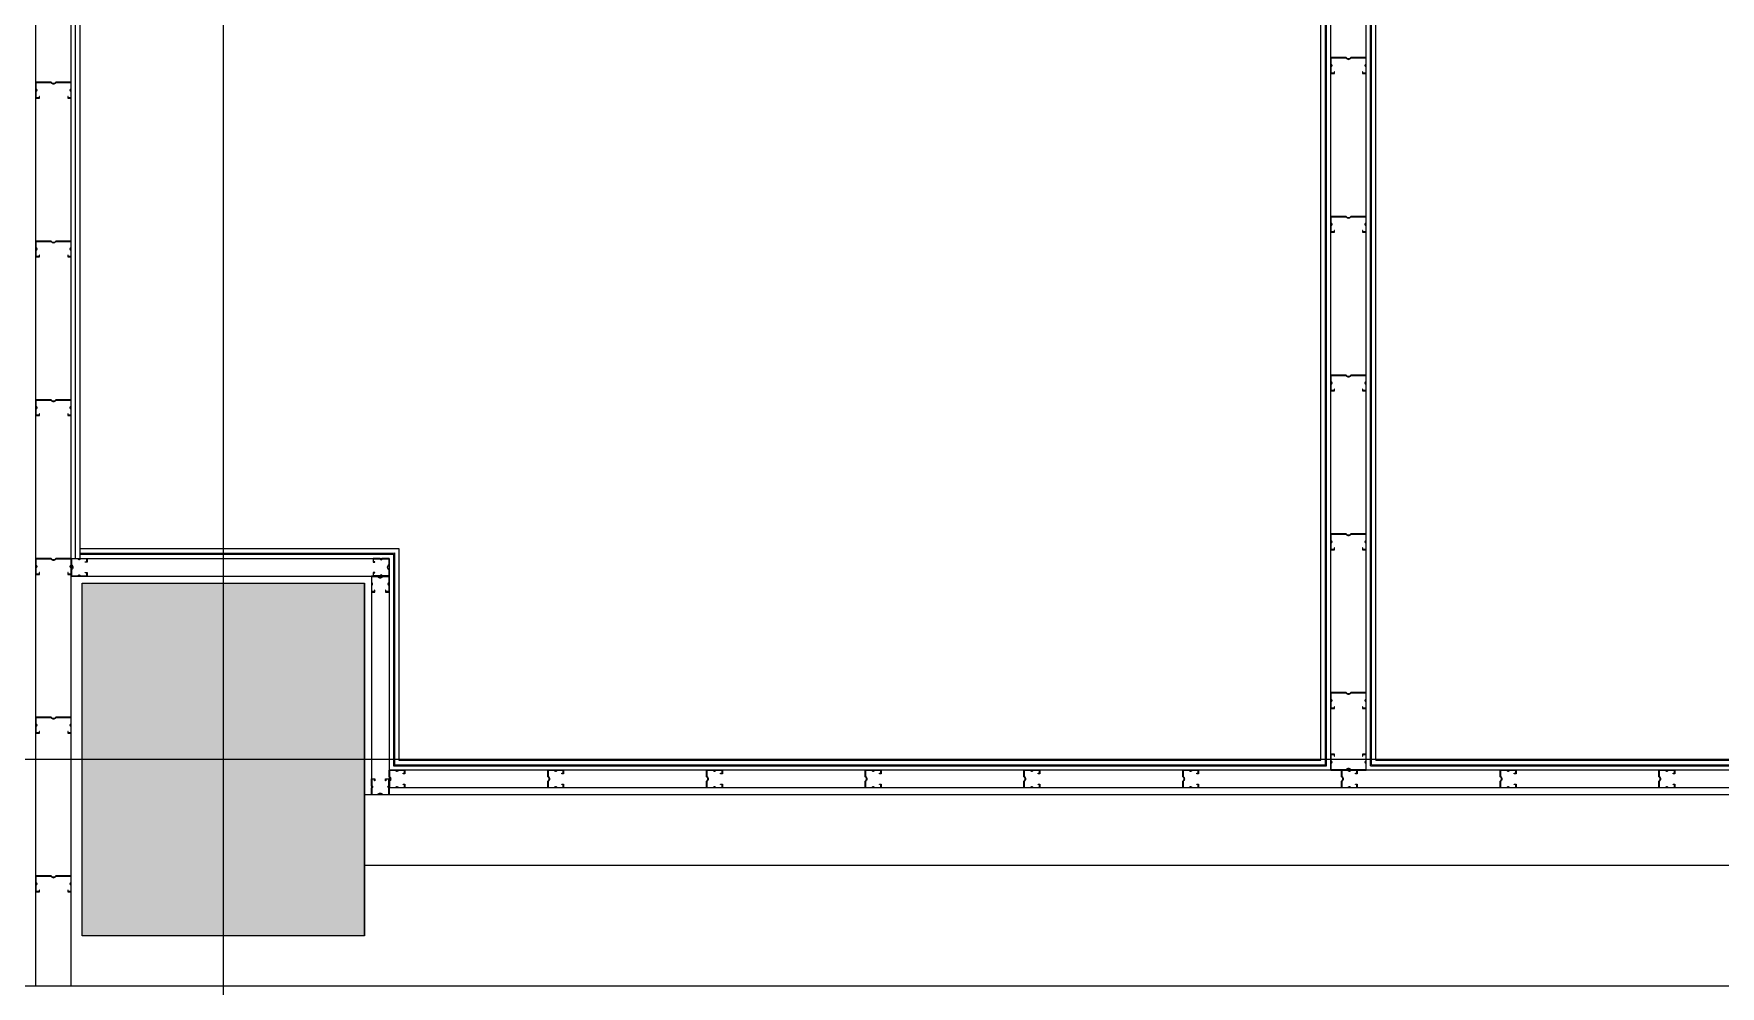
# Model space of a CAD drawing. Header units: metres. Extents: x 630750 to 860239, y 578133 to 726633.
# Drawn here: x 753967 to 758748, y 632268 to 634968 of the extents above; entities that cross this region are included whole.
import ezdxf

# ---------------------------------------------------------------- set-up
doc = ezdxf.new("R2010")
doc.units = ezdxf.units.M
doc.header["$LTSCALE"] = 300
doc.linetypes.add('업무시설_xr-base$0$CONTINOUS', pattern=[0])
for name, color, linetype in [('002mp-SYM', 3, 'Continuous'), ('A-CEN-1', 1, 'Continuous'), ('A-CON', 2, 'Continuous'), ('A-WAL-BLK', 3, 'Continuous'), ('A-WALL-CONC', 2, 'Continuous'), ('KUK-DRYWALL', 4, 'Continuous'), ('KUK-WALL-DRYWALL', 4, 'Continuous'), ('KUK-WALL-FIN 1', 30, 'Continuous'), ('KUK-석고보드', 201, 'Continuous')]:
    doc.layers.add(name, color=color, linetype=linetype)

# ---------------------------------------------------------------- blocks, each defined once
blk = doc.blocks.new('con1')
at = {"layer": 'A-WALL-CONC', "linetype": '업무시설_xr-base$0$CONTINOUS'}
h = blk.add_hatch(color=253, dxfattribs=at)
h.dxf.hatch_style = 1
h.paths.add_polyline_path([(-302595.9, -253222.2), (-301895.9, -253222.2), (-301895.9, -253922.2), (-302595.9, -253922.2)])
h.paths.add_polyline_path([(-384245.9, -253222.2), (-383545.9, -253222.2), (-383545.9, -253922.2), (-384245.9, -253922.2)])
h.paths.add_polyline_path([(-335095.9, -253172.2), (-334295.9, -253172.2), (-334295.9, -253972.2), (-335095.9, -253972.2)])
h.paths.add_polyline_path([(-354895.9, -253172.2), (-354095.9, -253172.2), (-354095.9, -253972.2), (-354895.9, -253972.2)])
h.paths.add_polyline_path([(-374695.9, -253172.2), (-373895.9, -253172.2), (-373895.9, -253972.2), (-374695.9, -253972.2)])
h.paths.add_polyline_path([(-325195.9, -253172.2), (-324395.9, -253172.2), (-324395.9, -253972.2), (-325195.9, -253972.2)])
h.paths.add_polyline_path([(-364745.9, -253222.2), (-364045.9, -253222.2), (-364045.9, -253922.2), (-364745.9, -253922.2)])
h.paths.add_polyline_path([(-344945.9, -253222.2), (-344245.9, -253222.2), (-344245.9, -253922.2), (-344945.9, -253922.2)])
h.paths.add_polyline_path([(-310045.9, -253222.2), (-309345.9, -253222.2), (-309345.9, -253922.2), (-310045.9, -253922.2)])
h.paths.add_polyline_path([(-318595.9, -253172.2), (-317795.9, -253172.2), (-317795.9, -253972.2), (-318595.9, -253972.2)])
h.paths.add_polyline_path([(-384245.9, -310859.9), (-383445.9, -310859.9), (-383445.9, -311659.9), (-384245.9, -311659.9)])
h.paths.add_polyline_path([(-384245.9, -305472.2), (-383445.9, -305472.2), (-383445.9, -306272.2), (-384245.9, -306272.2)])
h.paths.add_polyline_path([(-384245.9, -295572.2), (-383445.9, -295572.2), (-383445.9, -296372.2), (-384245.9, -296372.2)])
h.paths.add_polyline_path([(-384195.9, -276472.2), (-383595.9, -276472.2), (-383595.9, -275872.2), (-384195.9, -275872.2)])
h.paths.add_polyline_path([(-384245.9, -285672.2), (-383445.9, -285672.2), (-383445.9, -286472.2), (-384245.9, -286472.2)])
h.paths.add_polyline_path([(-384295.9, -269172.2), (-383495.9, -269172.2), (-383495.9, -269972.2), (-384295.9, -269972.2)])
h.paths.add_polyline_path([(-384295.9, -260672.2), (-383495.9, -260672.2), (-383495.9, -261472.2), (-384295.9, -261472.2)])
h.paths.add_polyline_path([(-376995.9, -285572.2), (-376195.9, -285572.2), (-376195.9, -286372.2), (-376995.9, -286372.2)], flags=17)
h.paths.add_polyline_path([(-374695.9, -276572.2), (-373895.9, -276572.2), (-373895.9, -275772.2), (-374695.9, -275772.2)], flags=17)
h.paths.add_polyline_path([(-364695.9, -285772.2), (-364095.9, -285772.2), (-364095.9, -286372.2), (-364695.9, -286372.2)], flags=17)
h.paths.add_polyline_path([(-364795.9, -275772.2), (-363995.9, -275772.2), (-363995.9, -276572.2), (-364795.9, -276572.2)], flags=17)
edge = h.paths.add_edge_path(flags=16)
edge.add_arc((-376495.9, -295972.2), 450, 0, 360)
edge = h.paths.add_edge_path(flags=16)
edge.add_arc((-354495.9, -302572.2), 450, 0, 360)
edge = h.paths.add_edge_path(flags=16)
edge.add_arc((-364395.9, -295972.2), 350, 0, 360)
edge = h.paths.add_edge_path(flags=16)
edge.add_arc((-354495.9, -295972.2), 450, 0, 360)
edge = h.paths.add_edge_path(flags=16)
edge.add_arc((-344595.9, -302572.2), 350, 0, 360)
edge = h.paths.add_edge_path(flags=16)
edge.add_arc((-344595.9, -295972.2), 350, 0, 360)
edge = h.paths.add_edge_path(flags=16)
edge.add_arc((-364395.9, -302572.2), 350, 0, 360)
h.paths.add_polyline_path([(-375978.1, -305715.7), (-376743.7, -305483.5), (-376976, -306249), (-376210.4, -306481.3)], flags=17)
h.paths.add_polyline_path([(-378097.8, -312701.2), (-378863.4, -312468.9), (-379095.6, -313234.5), (-378330.1, -313466.8)], flags=16)
h.paths.add_polyline_path([(-354767.9, -312099.6), (-355533.5, -311867.3), (-355765.8, -312632.8), (-355000.2, -312865.1)], flags=17)
h.paths.add_polyline_path([(-347591.1, -314277.3), (-348356.6, -314045), (-348588.9, -314810.6), (-347823.4, -315042.9)], flags=17)
h.paths.add_polyline_path([(-349725.3, -321310.6), (-350490.8, -321078.3), (-350723.1, -321843.9), (-349957.6, -322076.2)], flags=17)
h.paths.add_polyline_path([(-359198.7, -318436), (-359964.3, -318203.7), (-360196.6, -318969.2), (-359431, -319201.5)], flags=17)
edge = h.paths.add_edge_path(flags=16)
edge.add_arc((-324745.9, -312472.2), 450, 0, 360)
h.paths.add_polyline_path([(-318595.9, -311972.2), (-317795.9, -311972.2), (-317795.9, -312972.2), (-318595.9, -312972.2)], flags=17)
edge = h.paths.add_edge_path(flags=16)
edge.add_arc((-335145.9, -312472.2), 350, 0, 360)
edge = h.paths.add_edge_path(flags=16)
edge.add_arc((-338616.5, -317418.6), 450, 0, 360)
h.paths.add_polyline_path([(-340251.8, -324185.3), (-341017.4, -323953), (-341249.7, -324718.5), (-340484.1, -324950.8)], flags=17)
edge = h.paths.add_edge_path(flags=17)
edge.add_arc((-324745.9, -319072.2), 450, 0, 360)
h.paths.add_polyline_path([(-318695.9, -318672.2), (-317695.9, -318672.2), (-317695.9, -319472.2), (-318695.9, -319472.2)], flags=17)
h.paths.add_polyline_path([(-310095.9, -327072.2), (-309295.9, -327072.2), (-309295.9, -327872.2), (-310095.9, -327872.2)])
h.paths.add_polyline_path([(-316095.9, -322372.2), (-316095.9, -325422.2), (-311307.7, -325422.2), (-311307.7, -325222.2), (-315895.9, -325222.2), (-315895.9, -322572.2), (-309695.9, -322572.2), (-309695.9, -325222.2), (-310307.7, -325222.2), (-310307.7, -325422.2), (-309495.9, -325422.2), (-309495.9, -322372.2)], flags=17)
edge = h.paths.add_edge_path(flags=17)
edge.add_arc((-324795.9, -327472.2), 400, 0, 360)
edge = h.paths.add_edge_path(flags=17)
edge.add_arc((-318195.9, -329272.2), 450, 0, 360)
h.paths.add_polyline_path([(-310095.9, -331472.2), (-309295.9, -331472.2), (-309295.9, -332272.2), (-310095.9, -332272.2)])
edge = h.paths.add_edge_path(flags=16)
edge.add_arc((-334695.9, -302572.2), 350, 0, 360)
edge = h.paths.add_edge_path(flags=17)
edge.add_arc((-334695.9, -286072.2), 350, 0, 360)
edge = h.paths.add_edge_path(flags=16)
edge.add_arc((-334695.9, -295972.2), 350, 0, 360)
edge = h.paths.add_edge_path(flags=17)
edge.add_arc((-344595.9, -286072.2), 450, 0, 360)
h.paths.add_polyline_path([(-318595.9, -295472.2), (-317795.9, -295472.2), (-317795.9, -296472.2), (-318595.9, -296472.2)], flags=17)
h.paths.add_polyline_path([(-318595.9, -302072.2), (-317795.9, -302072.2), (-317795.9, -303072.2), (-318595.9, -303072.2)], flags=17)
edge = h.paths.add_edge_path(flags=16)
edge.add_arc((-324795.9, -302572.2), 450, 0, 360)
edge = h.paths.add_edge_path(flags=16)
edge.add_arc((-324795.9, -295972.2), 450, 0, 360)
edge = h.paths.add_edge_path(flags=17)
edge.add_arc((-324795.9, -286072.2), 450, 0, 360)
edge = h.paths.add_edge_path(flags=17)
edge.add_arc((-334695.9, -276172.2), 450, 0, 360)
edge = h.paths.add_edge_path(flags=17)
edge.add_arc((-344595.9, -276172.2), 450, 0, 360)
h.paths.add_polyline_path([(-318595.9, -275772.2), (-317795.9, -275772.2), (-317795.9, -276572.2), (-318595.9, -276572.2)], flags=17)
h.paths.add_polyline_path([(-318595.9, -285672.2), (-317795.9, -285672.2), (-317795.9, -286472.2), (-318595.9, -286472.2)], flags=17)
edge = h.paths.add_edge_path(flags=17)
edge.add_arc((-324795.9, -276172.2), 450, 0, 360)
h.paths.add_polyline_path([(-364795.9, -260672.2), (-363995.9, -260672.2), (-363995.9, -261472.2), (-364795.9, -261472.2)])
h.paths.add_polyline_path([(-364795.9, -269172.2), (-363995.9, -269172.2), (-363995.9, -269972.2), (-364795.9, -269972.2)], flags=17)
h.paths.add_polyline_path([(-325195.9, -269172.2), (-324395.9, -269172.2), (-324395.9, -269972.2), (-325195.9, -269972.2)], flags=17)
h.paths.add_polyline_path([(-310845.9, -260722.2), (-310045.9, -260722.2), (-310045.9, -261522.2), (-310845.9, -261522.2)], flags=17)
h.paths.add_polyline_path([(-325195.9, -260672.2), (-324395.9, -260672.2), (-324395.9, -261472.2), (-325195.9, -261472.2)])
h.paths.add_polyline_path([(-335095.9, -260672.2), (-334295.9, -260672.2), (-334295.9, -261472.2), (-335095.9, -261472.2)])
h.paths.add_polyline_path([(-344995.9, -260672.2), (-344195.9, -260672.2), (-344195.9, -261472.2), (-344995.9, -261472.2)])
h.paths.add_polyline_path([(-354895.9, -260672.2), (-354095.9, -260672.2), (-354095.9, -261472.2), (-354895.9, -261472.2)])
h.paths.add_polyline_path([(-354895.9, -269172.2), (-354095.9, -269172.2), (-354095.9, -269972.2), (-354895.9, -269972.2)], flags=17)
h.paths.add_polyline_path([(-344995.9, -269172.2), (-344195.9, -269172.2), (-344195.9, -269972.2), (-344995.9, -269972.2)], flags=17)
h.paths.add_polyline_path([(-335095.9, -269172.2), (-334295.9, -269172.2), (-334295.9, -269972.2), (-335095.9, -269972.2)], flags=17)
h.paths.add_polyline_path([(-310145.9, -275772.2), (-309345.9, -275772.2), (-309345.9, -276572.2), (-310145.9, -276572.2)])
h.paths.add_polyline_path([(-310145.9, -269172.2), (-309345.9, -269172.2), (-309345.9, -269972.2), (-310145.9, -269972.2)])
h.paths.add_polyline_path([(-309945.9, -312172.2), (-309345.9, -312172.2), (-309345.9, -312772.2), (-309945.9, -312772.2)], flags=17)
h.paths.add_polyline_path([(-309945.9, -302272.2), (-309345.9, -302272.2), (-309345.9, -302872.2), (-309945.9, -302872.2)], flags=17)
h.paths.add_polyline_path([(-310145.9, -295572.2), (-309345.9, -295572.2), (-309345.9, -296372.2), (-310145.9, -296372.2)])
h.paths.add_polyline_path([(-310145.9, -285672.2), (-309345.9, -285672.2), (-309345.9, -286472.2), (-310145.9, -286472.2)])
h.paths.add_polyline_path([(-366406.6, -311179.9), (-366585, -311089.4), (-367172.8, -312248.9), (-366994.4, -312339.4)], flags=16)
h.paths.add_polyline_path([(-367582.3, -313498.9), (-367760.7, -313408.4), (-368303.3, -314478.7), (-368124.9, -314569.2)], flags=16)
h.paths.add_polyline_path([(-374501.4, -323406.8), (-375266.9, -323174.5), (-375499.2, -323940), (-374733.7, -324172.3)], flags=17)
h.paths.add_polyline_path([(-380817, -321490.3), (-381582.5, -321258), (-381814.8, -322023.6), (-381049.3, -322255.9)])
h.paths.add_polyline_path([(-319504.7, -329605.3), (-319562.8, -329796.7), (-318586.8, -330092.9), (-318528.7, -329901.5)], flags=17)
h.paths.add_polyline_path([(-317399.5, -330244.1), (-317457.6, -330435.5), (-316481.5, -330731.7), (-316423.5, -330540.3)], flags=17)
h.paths.add_polyline_path([(-315294.3, -330882.9), (-315352.4, -331074.3), (-314376.3, -331370.5), (-314318.3, -331179.1)], flags=17)
h.paths.add_polyline_path([(-313189.1, -331521.7), (-313247.2, -331713.1), (-312271.1, -332009.3), (-312213, -331817.9)], flags=17)
h.paths.add_polyline_path([(-311083.9, -332160.5), (-311142, -332351.9), (-310165.9, -332648.1), (-310107.8, -332456.7)], flags=17)
h.paths.add_polyline_path([(-308978.7, -332799.4), (-309036.7, -332990.7), (-308060.7, -333286.9), (-308002.6, -333095.5)])
h.paths.add_polyline_path([(-306873.5, -333438.2), (-306931.5, -333629.5), (-305955.5, -333925.7), (-305897.4, -333734.3)])
h.paths.add_polyline_path([(-321610, -328966.5), (-321668, -329157.9), (-320692, -329454.1), (-320633.9, -329262.7)], flags=17)
h.paths.add_polyline_path([(-304768.2, -334077), (-304826.3, -334268.4), (-303850.3, -334564.5), (-303792.2, -334373.1)])
h.paths.add_polyline_path([(-366379.8, -308837.3), (-366525.2, -309124), (-365780.1, -309501.8), (-365997.1, -309929.9), (-365818.7, -310020.4), (-365281.9, -308961.4), (-368992.7, -307835.4), (-369050.7, -308026.8), (-368955, -308055.9), (-369303.5, -309204.2), (-369399.2, -309175.1), (-369457.2, -309366.5), (-369361.5, -309395.5), (-371190.9, -315424.1), (-373726.7, -314654.6), (-371897.4, -308626.1), (-370414.2, -309076.1), (-370356.1, -308884.7), (-371839.3, -308434.7), (-371490.9, -307286.4), (-370007.6, -307736.5), (-369949.6, -307545.1), (-371624.2, -307036.9), (-373976.1, -314787.9), (-369001.2, -316297.6), (-368712.8, -315728.7), (-368891.1, -315638.2), (-369103.7, -316057.4), (-370999.5, -315482.2), (-368763.6, -308113.9)], flags=17)
edge = h.paths.add_edge_path()
edge.add_line((-317995.9, -269122.2), (-318195.9, -269122.2))
edge.add_line((-318195.9, -266622.2), (-317995.9, -266622.2))
edge.add_line((-318195.9, -265972.2), (-318195.9, -266622.2))
edge.add_line((-318195.9, -269122.2), (-318195.9, -269672.2))
edge.add_line((-317995.9, -269472.2), (-317995.9, -269122.2))
edge.add_line((-317995.9, -266622.2), (-317995.9, -265972.2))
edge.add_line((-317070.9, -260922.2), (-317070.9, -260722.2))
edge.add_line((-317070.9, -260722.2), (-314895.9, -260722.2))
edge.add_line((-314895.9, -260722.2), (-314895.9, -260922.2))
edge.add_line((-314895.9, -260922.2), (-317070.9, -260922.2))
edge.add_line((-318195.9, -265972.2), (-321995.9, -265972.2))
edge.add_line((-321995.9, -265972.2), (-321995.9, -262022.2))
edge.add_line((-321995.9, -262022.2), (-321795.9, -262022.2))
edge.add_line((-321795.9, -262022.2), (-321795.9, -262922.2))
edge.add_line((-321795.9, -262922.2), (-321695.9, -262922.2))
edge.add_line((-321695.9, -262922.2), (-321695.9, -263122.2))
edge.add_line((-321695.9, -263122.2), (-321795.9, -263122.2))
edge.add_line((-321795.9, -263122.2), (-321795.9, -265772.2))
edge.add_line((-321795.9, -265772.2), (-314195.9, -265772.2))
edge.add_line((-314195.9, -265772.2), (-314195.9, -263122.2))
edge.add_line((-314195.9, -263122.2), (-320695.9, -263122.2))
edge.add_line((-320695.9, -263122.2), (-320695.9, -262922.2))
edge.add_line((-320695.9, -262922.2), (-319545.9, -262922.2))
edge.add_line((-319545.9, -262922.2), (-319545.9, -260922.2))
edge.add_line((-319545.9, -260922.2), (-321795.9, -260922.2))
edge.add_line((-321795.9, -260922.2), (-321795.9, -261022.2))
edge.add_line((-321795.9, -261022.2), (-321995.9, -261022.2))
edge.add_line((-321995.9, -261022.2), (-321995.9, -260722.2))
edge.add_line((-321995.9, -260722.2), (-317770.9, -260722.2))
edge.add_line((-317770.9, -260722.2), (-317770.9, -260922.2))
edge.add_line((-317995.9, -269472.2), (-314195.9, -269472.2))
edge.add_line((-314195.9, -269472.2), (-314195.9, -265972.2))
edge.add_line((-314195.9, -265972.2), (-317995.9, -265972.2))
edge.add_line((-317770.9, -260922.2), (-319345.9, -260922.2))
edge.add_line((-319345.9, -260922.2), (-319345.9, -262922.2))
edge.add_line((-319345.9, -262922.2), (-314195.9, -262922.2))
edge.add_line((-314195.9, -262922.2), (-314195.9, -260722.2))
edge.add_line((-314195.9, -260722.2), (-313995.9, -260722.2))
edge.add_line((-313995.9, -260722.2), (-313995.9, -269672.2))
edge.add_line((-313995.9, -269672.2), (-318195.9, -269672.2))
edge.add_line((-309345.9, -286472.2), (-309345.9, -312772.2))
edge.add_line((-309545.9, -302872.2), (-309545.9, -312172.2))
edge.add_line((-309545.9, -296372.2), (-309545.9, -302272.2))
edge.add_line((-309545.9, -286472.2), (-309545.9, -295572.2))
edge.add_line((-375426.6, -323700.8), (-380976.7, -322016.6))
edge.add_line((-334860, -324841.4), (-335146.9, -325786.6))
edge.add_line((-334660.1, -325215.5), (-334859.8, -325873.7))
edge.add_line((-324795.9, -328208.8), (-324795.9, -327872.2))
edge.add_line((-324595.9, -328060.4), (-324595.9, -327818.6))
edge.add_line((-324795.9, -328208.8), (-322797.2, -328815.2))
edge.add_line((-322797.2, -328815.2), (-322739.1, -328623.9))
edge.add_line((-322739.1, -328623.9), (-324595.9, -328060.4))
edge.add_line((-337531.2, -334677.3), (-338201, -334474.1))
edge.add_line((-338201, -334474.1), (-338404.3, -335143.9))
edge.add_line((-338404.3, -335143.9), (-337734.4, -335347.2))
edge.add_line((-337734.4, -335347.2), (-337531.2, -334677.3))
edge = h.paths.add_edge_path()
edge.add_line((-339857.9, -323400.5), (-339799.8, -323209.1))
edge.add_line((-339799.8, -323209.1), (-337930.3, -317052.2))
edge.add_line((-337930.3, -317052.2), (-338217.3, -316965))
edge.add_line((-338217.3, -316965), (-338268.5, -317133.4))
edge.add_arc((-338616.5, -317418.6), 450, -73.1135, 39.3318, ccw=False)
edge.add_line((-338485.8, -317849.2), (-340145, -323313.3))
edge.add_line((-340145, -323313.3), (-339857.9, -323400.5))
at = {"layer": 'A-CON'}
blk.add_lwpolyline([(-318595.9, -311972.2), (-317795.9, -311972.2), (-317795.9, -312972.2), (-318595.9, -312972.2)], close=True, dxfattribs=at)

msp = doc.modelspace()

# ---------------------------------------------------------------- linework, layer by layer
at = {"layer": '002mp-SYM', "color": 7}
msp.add_lwpolyline([(772576.1, 632267.5), (760376.6, 632267.5), (760219, 632596), (760219, 631939.2), (760065.7, 632267.5), (753558.6, 632267.5)], dxfattribs=at)
at = {"layer": 'A-CEN-1', "linetype": 'Continuous'}
for p, q in [((754504.4, 708258.8), (754504.4, 599232.8)), ((796986.4, 632910.2), (735004.4, 632910.2))]:
    msp.add_line(p, q, dxfattribs=at)
at = {"layer": 'A-CON'}
msp.add_lwpolyline([(754104.4, 633410.2), (754904.4, 633410.2), (754904.4, 632410.2), (754104.4, 632410.2)], close=True, dxfattribs=at)
at = {"layer": 'A-WAL-BLK'}
for p, q in [((762754.4, 632810.2), (754904.4, 632810.2)), ((762754.4, 632610.2), (754904.4, 632610.2))]:
    msp.add_line(p, q, dxfattribs=at)
at = {"layer": 'KUK-DRYWALL', "color": 8}
for points in [[(757734.4, 634856.1), (757734.4, 634855.1), (757744.4, 634855.1), (757744.4, 634875.1, -1), (757744.4, 634880.1), (757744.4, 634900.1), (757700.9, 634900.1, -0.589997), (757687.9, 634900.1), (757644.4, 634900.1), (757644.4, 634880.1, -1), (757644.4, 634875.1), (757644.4, 634855.1), (757654.4, 634855.1), (757654.4, 634860.1), (757653.4, 634860.1), (757653.4, 634856.1), (757645.4, 634856.1), (757645.4, 634874.2, 0.745356), (757645.4, 634880.9), (757645.4, 634899.1), (757687.3, 634899.1, 0.542783), (757701.5, 634899.1), (757743.4, 634899.1), (757743.4, 634880.9, 0.745356), (757743.4, 634874.2), (757743.4, 634856.1), (757735.4, 634856.1), (757735.4, 634860.1), (757734.4, 634860.1), (757734.4, 634855.1)], [(754063.4, 634786.2), (754063.4, 634785.2), (754073.4, 634785.2), (754073.4, 634805.2, -1), (754073.4, 634810.2), (754073.4, 634830.2), (754029.9, 634830.2, -0.589997), (754016.9, 634830.2), (753973.4, 634830.2), (753973.4, 634810.2, -1), (753973.4, 634805.2), (753973.4, 634785.2), (753983.4, 634785.2), (753983.4, 634790.2), (753982.4, 634790.2), (753982.4, 634786.2), (753974.4, 634786.2), (753974.4, 634804.4, 0.745356), (753974.4, 634811.1), (753974.4, 634829.2), (754016.3, 634829.2, 0.542783), (754030.5, 634829.2), (754072.4, 634829.2), (754072.4, 634811.1, 0.745356), (754072.4, 634804.4), (754072.4, 634786.2), (754064.4, 634786.2), (754064.4, 634790.2), (754063.4, 634790.2), (754063.4, 634785.2)], [(757734.4, 634406.1), (757734.4, 634405.1), (757744.4, 634405.1), (757744.4, 634425.1, -1), (757744.4, 634430.1), (757744.4, 634450.1), (757700.9, 634450.1, -0.589997), (757687.9, 634450.1), (757644.4, 634450.1), (757644.4, 634430.1, -1), (757644.4, 634425.1), (757644.4, 634405.1), (757654.4, 634405.1), (757654.4, 634410.1), (757653.4, 634410.1), (757653.4, 634406.1), (757645.4, 634406.1), (757645.4, 634424.2, 0.745356), (757645.4, 634430.9), (757645.4, 634449.1), (757687.3, 634449.1, 0.542783), (757701.5, 634449.1), (757743.4, 634449.1), (757743.4, 634430.9, 0.745356), (757743.4, 634424.2), (757743.4, 634406.1), (757735.4, 634406.1), (757735.4, 634410.1), (757734.4, 634410.1), (757734.4, 634405.1)], [(754063.4, 634336.2), (754063.4, 634335.2), (754073.4, 634335.2), (754073.4, 634355.2, -1), (754073.4, 634360.2), (754073.4, 634380.2), (754029.9, 634380.2, -0.589997), (754016.9, 634380.2), (753973.4, 634380.2), (753973.4, 634360.2, -1), (753973.4, 634355.2), (753973.4, 634335.2), (753983.4, 634335.2), (753983.4, 634340.2), (753982.4, 634340.2), (753982.4, 634336.2), (753974.4, 634336.2), (753974.4, 634354.4, 0.745356), (753974.4, 634361.1), (753974.4, 634379.2), (754016.3, 634379.2, 0.542783), (754030.5, 634379.2), (754072.4, 634379.2), (754072.4, 634361.1, 0.745356), (754072.4, 634354.4), (754072.4, 634336.2), (754064.4, 634336.2), (754064.4, 634340.2), (754063.4, 634340.2), (754063.4, 634335.2)], [(757734.4, 633956.1), (757734.4, 633955.1), (757744.4, 633955.1), (757744.4, 633975.1, -1), (757744.4, 633980.1), (757744.4, 634000.1), (757700.9, 634000.1, -0.589997), (757687.9, 634000.1), (757644.4, 634000.1), (757644.4, 633980.1, -1), (757644.4, 633975.1), (757644.4, 633955.1), (757654.4, 633955.1), (757654.4, 633960.1), (757653.4, 633960.1), (757653.4, 633956.1), (757645.4, 633956.1), (757645.4, 633974.2, 0.745356), (757645.4, 633980.9), (757645.4, 633999.1), (757687.3, 633999.1, 0.542783), (757701.5, 633999.1), (757743.4, 633999.1), (757743.4, 633980.9, 0.745356), (757743.4, 633974.2), (757743.4, 633956.1), (757735.4, 633956.1), (757735.4, 633960.1), (757734.4, 633960.1), (757734.4, 633955.1)], [(754063.4, 633886.2), (754063.4, 633885.2), (754073.4, 633885.2), (754073.4, 633905.2, -1), (754073.4, 633910.2), (754073.4, 633930.2), (754029.9, 633930.2, -0.589997), (754016.9, 633930.2), (753973.4, 633930.2), (753973.4, 633910.2, -1), (753973.4, 633905.2), (753973.4, 633885.2), (753983.4, 633885.2), (753983.4, 633890.2), (753982.4, 633890.2), (753982.4, 633886.2), (753974.4, 633886.2), (753974.4, 633904.4, 0.745356), (753974.4, 633911.1), (753974.4, 633929.2), (754016.3, 633929.2, 0.542783), (754030.5, 633929.2), (754072.4, 633929.2), (754072.4, 633911.1, 0.745356), (754072.4, 633904.4), (754072.4, 633886.2), (754064.4, 633886.2), (754064.4, 633890.2), (754063.4, 633890.2), (754063.4, 633885.2)], [(757734.4, 633506.1), (757734.4, 633505.1), (757744.4, 633505.1), (757744.4, 633525.1, -1), (757744.4, 633530.1), (757744.4, 633550.1), (757700.9, 633550.1, -0.589997), (757687.9, 633550.1), (757644.4, 633550.1), (757644.4, 633530.1, -1), (757644.4, 633525.1), (757644.4, 633505.1), (757654.4, 633505.1), (757654.4, 633510.1), (757653.4, 633510.1), (757653.4, 633506.1), (757645.4, 633506.1), (757645.4, 633524.2, 0.745356), (757645.4, 633530.9), (757645.4, 633549.1), (757687.3, 633549.1, 0.542783), (757701.5, 633549.1), (757743.4, 633549.1), (757743.4, 633530.9, 0.745356), (757743.4, 633524.2), (757743.4, 633506.1), (757735.4, 633506.1), (757735.4, 633510.1), (757734.4, 633510.1), (757734.4, 633505.1)], [(754063.4, 633436.2), (754063.4, 633435.2), (754073.4, 633435.2), (754073.4, 633455.2, -1), (754073.4, 633460.2), (754073.4, 633480.2), (754029.9, 633480.2, -0.589997), (754016.9, 633480.2), (753973.4, 633480.2), (753973.4, 633460.2, -1), (753973.4, 633455.2), (753973.4, 633435.2), (753983.4, 633435.2), (753983.4, 633440.2), (753982.4, 633440.2), (753982.4, 633436.2), (753974.4, 633436.2), (753974.4, 633454.4, 0.745356), (753974.4, 633461.1), (753974.4, 633479.2), (754016.3, 633479.2, 0.542783), (754030.5, 633479.2), (754072.4, 633479.2), (754072.4, 633461.1, 0.745356), (754072.4, 633454.4), (754072.4, 633436.2), (754064.4, 633436.2), (754064.4, 633440.2), (754063.4, 633440.2), (754063.4, 633435.2)], [(754117.4, 633440.2), (754118.4, 633440.2), (754118.4, 633430.2), (754098.4, 633430.2, 1), (754093.4, 633430.2), (754073.4, 633430.2), (754073.4, 633448.7, 0.589997), (754073.4, 633461.7), (754073.4, 633480.2), (754093.4, 633480.2, 1), (754098.4, 633480.2), (754118.4, 633480.2), (754118.4, 633470.2), (754113.4, 633470.2), (754113.4, 633471.2), (754117.4, 633471.2), (754117.4, 633479.2), (754099.3, 633479.2, -0.745356), (754092.6, 633479.2), (754074.4, 633479.2), (754074.4, 633462.3, -0.542783), (754074.4, 633448.2), (754074.4, 633431.2), (754092.6, 633431.2, -0.745356), (754099.3, 633431.2), (754117.4, 633431.2), (754117.4, 633439.2), (754113.4, 633439.2), (754113.4, 633440.2), (754118.4, 633440.2)], [(754930.4, 633440.2), (754929.4, 633440.2), (754929.4, 633430.2), (754949.4, 633430.2, -1), (754954.4, 633430.2), (754974.4, 633430.2), (754974.4, 633448.7, -0.589997), (754974.4, 633461.7), (754974.4, 633480.2), (754954.4, 633480.2, -1), (754949.4, 633480.2), (754929.4, 633480.2), (754929.4, 633470.2), (754934.4, 633470.2), (754934.4, 633471.2), (754930.4, 633471.2), (754930.4, 633479.2), (754948.5, 633479.2, 0.745356), (754955.2, 633479.2), (754973.4, 633479.2), (754973.4, 633462.3, 0.542783), (754973.4, 633448.2), (754973.4, 633431.2), (754955.2, 633431.2, 0.745356), (754948.5, 633431.2), (754930.4, 633431.2), (754930.4, 633439.2), (754934.4, 633439.2), (754934.4, 633440.2), (754929.4, 633440.2)], [(754964.4, 633386.2), (754964.4, 633385.2), (754974.4, 633385.2), (754974.4, 633405.2, -1), (754974.4, 633410.2), (754974.4, 633430.2), (754955.9, 633430.2, -0.589997), (754942.9, 633430.2), (754924.4, 633430.2), (754924.4, 633410.2, -1), (754924.4, 633405.2), (754924.4, 633385.2), (754934.4, 633385.2), (754934.4, 633390.2), (754933.4, 633390.2), (754933.4, 633386.2), (754925.4, 633386.2), (754925.4, 633404.4, 0.745356), (754925.4, 633411.1), (754925.4, 633429.2), (754942.3, 633429.2, 0.542783), (754956.5, 633429.2), (754973.4, 633429.2), (754973.4, 633411.1, 0.745356), (754973.4, 633404.4), (754973.4, 633386.2), (754965.4, 633386.2), (754965.4, 633390.2), (754964.4, 633390.2), (754964.4, 633385.2)], [(757734.4, 633056.1), (757734.4, 633055.1), (757744.4, 633055.1), (757744.4, 633075.1, -1), (757744.4, 633080.1), (757744.4, 633100.1), (757700.9, 633100.1, -0.589997), (757687.9, 633100.1), (757644.4, 633100.1), (757644.4, 633080.1, -1), (757644.4, 633075.1), (757644.4, 633055.1), (757654.4, 633055.1), (757654.4, 633060.1), (757653.4, 633060.1), (757653.4, 633056.1), (757645.4, 633056.1), (757645.4, 633074.2, 0.745356), (757645.4, 633080.9), (757645.4, 633099.1), (757687.3, 633099.1, 0.542783), (757701.5, 633099.1), (757743.4, 633099.1), (757743.4, 633080.9, 0.745356), (757743.4, 633074.2), (757743.4, 633056.1), (757735.4, 633056.1), (757735.4, 633060.1), (757734.4, 633060.1), (757734.4, 633055.1)], [(754063.4, 632986.2), (754063.4, 632985.2), (754073.4, 632985.2), (754073.4, 633005.2, -1), (754073.4, 633010.2), (754073.4, 633030.2), (754029.9, 633030.2, -0.589997), (754016.9, 633030.2), (753973.4, 633030.2), (753973.4, 633010.2, -1), (753973.4, 633005.2), (753973.4, 632985.2), (753983.4, 632985.2), (753983.4, 632990.2), (753982.4, 632990.2), (753982.4, 632986.2), (753974.4, 632986.2), (753974.4, 633004.4, 0.745356), (753974.4, 633011.1), (753974.4, 633029.2), (754016.3, 633029.2, 0.542783), (754030.5, 633029.2), (754072.4, 633029.2), (754072.4, 633011.1, 0.745356), (754072.4, 633004.4), (754072.4, 632986.2), (754064.4, 632986.2), (754064.4, 632990.2), (754063.4, 632990.2), (754063.4, 632985.2)], [(757654.4, 632924.2), (757654.4, 632925.2), (757644.4, 632925.2), (757644.4, 632905.2, -1), (757644.4, 632900.2), (757644.4, 632880.2), (757687.9, 632880.2, -0.589997), (757700.9, 632880.2), (757744.4, 632880.2), (757744.4, 632900.2, -1), (757744.4, 632905.2), (757744.4, 632925.2), (757734.4, 632925.2), (757734.4, 632920.2), (757735.4, 632920.2), (757735.4, 632924.2), (757743.4, 632924.2), (757743.4, 632906.1, 0.745356), (757743.4, 632899.4), (757743.4, 632881.2), (757701.5, 632881.2, 0.542783), (757687.3, 632881.2), (757645.4, 632881.2), (757645.4, 632899.4, 0.745356), (757645.4, 632906.1), (757645.4, 632924.2), (757653.4, 632924.2), (757653.4, 632920.2), (757654.4, 632920.2), (757654.4, 632925.2)], [(754964.4, 632854.2), (754964.4, 632855.2), (754974.4, 632855.2), (754974.4, 632835.2, 1), (754974.4, 632830.2), (754974.4, 632810.2), (754955.9, 632810.2, 0.589997), (754942.9, 632810.2), (754924.4, 632810.2), (754924.4, 632830.2, 1), (754924.4, 632835.2), (754924.4, 632855.2), (754934.4, 632855.2), (754934.4, 632850.2), (754933.4, 632850.2), (754933.4, 632854.2), (754925.4, 632854.2), (754925.4, 632836.1, -0.745356), (754925.4, 632829.4), (754925.4, 632811.2), (754942.3, 632811.2, -0.542783), (754956.5, 632811.2), (754973.4, 632811.2), (754973.4, 632829.4, -0.745356), (754973.4, 632836.1), (754973.4, 632854.2), (754965.4, 632854.2), (754965.4, 632850.2), (754964.4, 632850.2), (754964.4, 632855.2)], [(755018.4, 632840.2), (755019.4, 632840.2), (755019.4, 632830.2), (754999.4, 632830.2, 1), (754994.4, 632830.2), (754974.4, 632830.2), (754974.4, 632848.7, 0.589997), (754974.4, 632861.7), (754974.4, 632880.2), (754994.4, 632880.2, 1), (754999.4, 632880.2), (755019.4, 632880.2), (755019.4, 632870.2), (755014.4, 632870.2), (755014.4, 632871.2), (755018.4, 632871.2), (755018.4, 632879.2), (755000.3, 632879.2, -0.745356), (754993.6, 632879.2), (754975.4, 632879.2), (754975.4, 632862.3, -0.542783), (754975.4, 632848.2), (754975.4, 632831.2), (754993.6, 632831.2, -0.745356), (755000.3, 632831.2), (755018.4, 632831.2), (755018.4, 632839.2), (755014.4, 632839.2), (755014.4, 632840.2), (755019.4, 632840.2)], [(755468.4, 632840.2), (755469.4, 632840.2), (755469.4, 632830.2), (755449.4, 632830.2, 1), (755444.4, 632830.2), (755424.4, 632830.2), (755424.4, 632848.7, 0.589997), (755424.4, 632861.7), (755424.4, 632880.2), (755444.4, 632880.2, 1), (755449.4, 632880.2), (755469.4, 632880.2), (755469.4, 632870.2), (755464.4, 632870.2), (755464.4, 632871.2), (755468.4, 632871.2), (755468.4, 632879.2), (755450.3, 632879.2, -0.745356), (755443.6, 632879.2), (755425.4, 632879.2), (755425.4, 632862.3, -0.542783), (755425.4, 632848.2), (755425.4, 632831.2), (755443.6, 632831.2, -0.745356), (755450.3, 632831.2), (755468.4, 632831.2), (755468.4, 632839.2), (755464.4, 632839.2), (755464.4, 632840.2), (755469.4, 632840.2)], [(755918.4, 632840.2), (755919.4, 632840.2), (755919.4, 632830.2), (755899.4, 632830.2, 1), (755894.4, 632830.2), (755874.4, 632830.2), (755874.4, 632848.7, 0.589997), (755874.4, 632861.7), (755874.4, 632880.2), (755894.4, 632880.2, 1), (755899.4, 632880.2), (755919.4, 632880.2), (755919.4, 632870.2), (755914.4, 632870.2), (755914.4, 632871.2), (755918.4, 632871.2), (755918.4, 632879.2), (755900.3, 632879.2, -0.745356), (755893.6, 632879.2), (755875.4, 632879.2), (755875.4, 632862.3, -0.542783), (755875.4, 632848.2), (755875.4, 632831.2), (755893.6, 632831.2, -0.745356), (755900.3, 632831.2), (755918.4, 632831.2), (755918.4, 632839.2), (755914.4, 632839.2), (755914.4, 632840.2), (755919.4, 632840.2)], [(756368.4, 632840.2), (756369.4, 632840.2), (756369.4, 632830.2), (756349.4, 632830.2, 1), (756344.4, 632830.2), (756324.4, 632830.2), (756324.4, 632848.7, 0.589997), (756324.4, 632861.7), (756324.4, 632880.2), (756344.4, 632880.2, 1), (756349.4, 632880.2), (756369.4, 632880.2), (756369.4, 632870.2), (756364.4, 632870.2), (756364.4, 632871.2), (756368.4, 632871.2), (756368.4, 632879.2), (756350.3, 632879.2, -0.745356), (756343.6, 632879.2), (756325.4, 632879.2), (756325.4, 632862.3, -0.542783), (756325.4, 632848.2), (756325.4, 632831.2), (756343.6, 632831.2, -0.745356), (756350.3, 632831.2), (756368.4, 632831.2), (756368.4, 632839.2), (756364.4, 632839.2), (756364.4, 632840.2), (756369.4, 632840.2)], [(756818.4, 632840.2), (756819.4, 632840.2), (756819.4, 632830.2), (756799.4, 632830.2, 1), (756794.4, 632830.2), (756774.4, 632830.2), (756774.4, 632848.7, 0.589997), (756774.4, 632861.7), (756774.4, 632880.2), (756794.4, 632880.2, 1), (756799.4, 632880.2), (756819.4, 632880.2), (756819.4, 632870.2), (756814.4, 632870.2), (756814.4, 632871.2), (756818.4, 632871.2), (756818.4, 632879.2), (756800.3, 632879.2, -0.745356), (756793.6, 632879.2), (756775.4, 632879.2), (756775.4, 632862.3, -0.542783), (756775.4, 632848.2), (756775.4, 632831.2), (756793.6, 632831.2, -0.745356), (756800.3, 632831.2), (756818.4, 632831.2), (756818.4, 632839.2), (756814.4, 632839.2), (756814.4, 632840.2), (756819.4, 632840.2)], [(757268.4, 632840.2), (757269.4, 632840.2), (757269.4, 632830.2), (757249.4, 632830.2, 1), (757244.4, 632830.2), (757224.4, 632830.2), (757224.4, 632848.7, 0.589997), (757224.4, 632861.7), (757224.4, 632880.2), (757244.4, 632880.2, 1), (757249.4, 632880.2), (757269.4, 632880.2), (757269.4, 632870.2), (757264.4, 632870.2), (757264.4, 632871.2), (757268.4, 632871.2), (757268.4, 632879.2), (757250.3, 632879.2, -0.745356), (757243.6, 632879.2), (757225.4, 632879.2), (757225.4, 632862.3, -0.542783), (757225.4, 632848.2), (757225.4, 632831.2), (757243.6, 632831.2, -0.745356), (757250.3, 632831.2), (757268.4, 632831.2), (757268.4, 632839.2), (757264.4, 632839.2), (757264.4, 632840.2), (757269.4, 632840.2)], [(757718.4, 632840.2), (757719.4, 632840.2), (757719.4, 632830.2), (757699.4, 632830.2, 1), (757694.4, 632830.2), (757674.4, 632830.2), (757674.4, 632848.7, 0.589997), (757674.4, 632861.7), (757674.4, 632880.2), (757694.4, 632880.2, 1), (757699.4, 632880.2), (757719.4, 632880.2), (757719.4, 632870.2), (757714.4, 632870.2), (757714.4, 632871.2), (757718.4, 632871.2), (757718.4, 632879.2), (757700.3, 632879.2, -0.745356), (757693.6, 632879.2), (757675.4, 632879.2), (757675.4, 632862.3, -0.542783), (757675.4, 632848.2), (757675.4, 632831.2), (757693.6, 632831.2, -0.745356), (757700.3, 632831.2), (757718.4, 632831.2), (757718.4, 632839.2), (757714.4, 632839.2), (757714.4, 632840.2), (757719.4, 632840.2)], [(758168.4, 632840.2), (758169.4, 632840.2), (758169.4, 632830.2), (758149.4, 632830.2, 1), (758144.4, 632830.2), (758124.4, 632830.2), (758124.4, 632848.7, 0.589997), (758124.4, 632861.7), (758124.4, 632880.2), (758144.4, 632880.2, 1), (758149.4, 632880.2), (758169.4, 632880.2), (758169.4, 632870.2), (758164.4, 632870.2), (758164.4, 632871.2), (758168.4, 632871.2), (758168.4, 632879.2), (758150.3, 632879.2, -0.745356), (758143.6, 632879.2), (758125.4, 632879.2), (758125.4, 632862.3, -0.542783), (758125.4, 632848.2), (758125.4, 632831.2), (758143.6, 632831.2, -0.745356), (758150.3, 632831.2), (758168.4, 632831.2), (758168.4, 632839.2), (758164.4, 632839.2), (758164.4, 632840.2), (758169.4, 632840.2)], [(758618.4, 632840.2), (758619.4, 632840.2), (758619.4, 632830.2), (758599.4, 632830.2, 1), (758594.4, 632830.2), (758574.4, 632830.2), (758574.4, 632848.7, 0.589997), (758574.4, 632861.7), (758574.4, 632880.2), (758594.4, 632880.2, 1), (758599.4, 632880.2), (758619.4, 632880.2), (758619.4, 632870.2), (758614.4, 632870.2), (758614.4, 632871.2), (758618.4, 632871.2), (758618.4, 632879.2), (758600.3, 632879.2, -0.745356), (758593.6, 632879.2), (758575.4, 632879.2), (758575.4, 632862.3, -0.542783), (758575.4, 632848.2), (758575.4, 632831.2), (758593.6, 632831.2, -0.745356), (758600.3, 632831.2), (758618.4, 632831.2), (758618.4, 632839.2), (758614.4, 632839.2), (758614.4, 632840.2), (758619.4, 632840.2)], [(754063.4, 632536.2), (754063.4, 632535.2), (754073.4, 632535.2), (754073.4, 632555.2, -1), (754073.4, 632560.2), (754073.4, 632580.2), (754029.9, 632580.2, -0.589997), (754016.9, 632580.2), (753973.4, 632580.2), (753973.4, 632560.2, -1), (753973.4, 632555.2), (753973.4, 632535.2), (753983.4, 632535.2), (753983.4, 632540.2), (753982.4, 632540.2), (753982.4, 632536.2), (753974.4, 632536.2), (753974.4, 632554.4, 0.745356), (753974.4, 632561.1), (753974.4, 632579.2), (754016.3, 632579.2, 0.542783), (754030.5, 632579.2), (754072.4, 632579.2), (754072.4, 632561.1, 0.745356), (754072.4, 632554.4), (754072.4, 632536.2), (754064.4, 632536.2), (754064.4, 632540.2), (754063.4, 632540.2), (754063.4, 632535.2)]]:
    msp.add_lwpolyline(points, format="xyb", dxfattribs=at)
at = {"layer": 'KUK-WALL-DRYWALL', "linetype": '업무시설_xr-base$0$CONTINOUS'}
for p, q in [((753973.4, 632267.5), (753973.4, 643380.2)), ((754073.4, 632267.5), (754073.4, 643380.2)), ((757644.4, 632880.2), (757644.4, 636853.7)), ((757744.4, 632880.2), (757744.4, 636853.7)), ((754073.4, 633480.2), (754974.4, 633480.2)), ((754974.4, 633480.2), (754974.4, 632810.2)), ((754073.4, 633430.2), (754974.4, 633430.2)), ((754924.4, 633430.2), (754924.4, 632810.2)), ((762754.4, 632880.2), (754974.4, 632880.2)), ((762754.4, 632830.2), (754974.4, 632830.2))]:
    msp.add_line(p, q, dxfattribs=at)
for radius, start, end in [(131615, 180.147452, 187.570256), (131515, 180.147564, 187.532099)]:
    msp.add_arc((884971.2, 637299.4), radius, start, end, dxfattribs=at)
at = {"layer": 'KUK-WALL-FIN 1', "color": 64}
msp.add_arc((884971.2, 637299.4), 131665, 180.125638, 187.589315, dxfattribs=at)
at = {"layer": 'KUK-석고보드', "ltscale": 10}
for p, q in [((754085.9, 633480.2), (754085.9, 643330.2)), ((754098.4, 633480.2), (754098.4, 643330.2)), ((757616.4, 632908.2), (757616.4, 636843.7)), ((757631.9, 632892.7), (757631.9, 636853.7)), ((757756.9, 632892.7), (757756.9, 636425.7)), ((757772.4, 632908.2), (757772.4, 636410.2)), ((754098.4, 633508.2), (755002.4, 633508.3)), ((754098.4, 633492.7), (754986.9, 633492.8)), ((754986.9, 633492.8), (754986.9, 632892.7)), ((755002.4, 633508.3), (755002.4, 632908.2)), ((755002.4, 632908.2), (757616.4, 632908.2)), ((757772.4, 632908.2), (762656.4, 632908.2)), ((754986.9, 632892.7), (757631.9, 632892.7)), ((757756.9, 632892.7), (762671.9, 632892.7))]:
    msp.add_line(p, q, dxfattribs=at)
at = {"layer": 'KUK-석고보드', "color": 156, "ltscale": 10}
for p, q in [((757628.9, 632895.7), (757628.9, 636853.7)), ((757759.9, 632895.7), (757759.9, 636422.7)), ((754098.4, 633495.7), (754989.9, 633495.8)), ((754989.9, 633495.8), (754989.9, 632895.7)), ((754989.9, 632895.7), (757628.9, 632895.7)), ((757759.9, 632895.7), (762668.9, 632895.7))]:
    msp.add_line(p, q, dxfattribs=at)
at = {"layer": 'KUK-석고보드', "ltscale": 10}
for radius, start, end in [(131640, 180.136543, 187.579787), (131627.5, 180.141997, 187.575022)]:
    msp.add_arc((884971.2, 637299.4), radius, start, end, dxfattribs=at)

# ---------------------------------------------------------------- block references
at = {"layer": 'A-CON'}
msp.add_blockref('con1', (1072700.2, 945382.4), dxfattribs=at)

doc.saveas('drawing.dxf')
